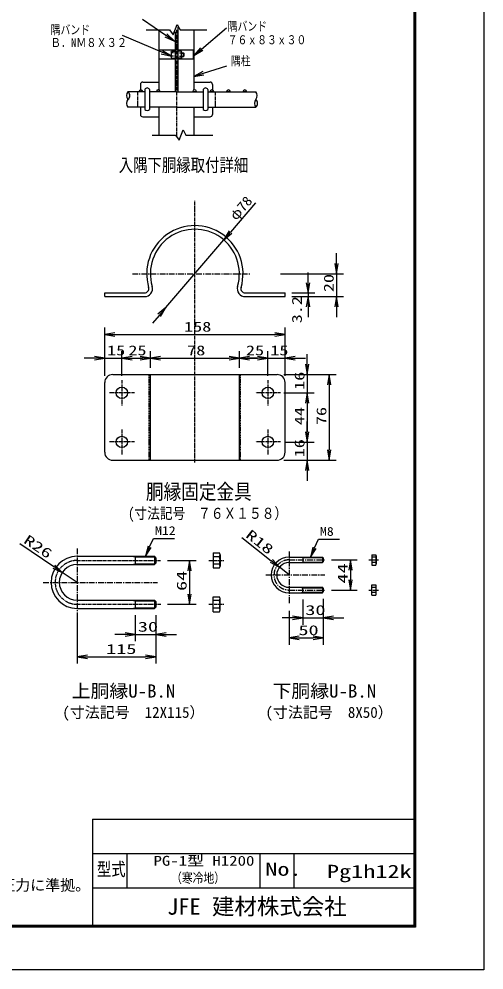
# Model space of a CAD drawing. Units: millimetres, scale not verified. Extents: x -4455 to 4455, y -3150 to 3150.
# Drawn here: x 2418 to 4455, y -3150 to 1013 of the extents above; entities that cross this region are included whole.
import ezdxf
from ezdxf.enums import TextEntityAlignment as Align

# ---------------------------------------------------------------- set-up
doc = ezdxf.new("R2010")
doc.units = ezdxf.units.MM
doc.header["$LTSCALE"] = 20
for name, pattern in [('USER1', [1.125, 0.75, -0.125, 0.125, -0.125]), ('USER2', [0.375, 0.25, -0.125]), ('USER3', [0.906, 0.591, -0.118, 0.079, -0.118]), ('USER4', [2, 1.25, -0.25, 0.25, -0.25])]:
    doc.linetypes.add(name, pattern=pattern)
for name, color, linetype, lineweight in [('0-1_1', 7, 'Continuous', 25), ('0-2_0', 7, 'Continuous', 25), ('0-4_EXTCNT-L', 2, 'Continuous', 25), ('0-6_CENTLN-L', 2, 'USER3', 25), ('0-7_WAKU', 7, 'Continuous', 25), ('0-8_PRTLST-S', 4, 'Continuous', 25), ('0-9_D-TTL-TXT', 2, 'Continuous', 25)]:
    doc.layers.add(name, color=color, linetype=linetype, lineweight=lineweight)
doc.styles.add('ＭＳ ゴシック', font='')
doc.styles.get('ＭＳ ゴシック').set_extended_font_data('MS Gothic')

# ---------------------------------------------------------------- blocks, each defined once
blk = doc.blocks.new('DARROWS')
at = {"layer": '0-2_0', "color": 2}
blk.add_line((0, 0), (-19.982, 0), dxfattribs=at)
blk.add_lwpolyline([(-20, -3.333), (0, 0), (-20, 3.333)], dxfattribs=at)

msp = doc.modelspace()

# ---------------------------------------------------------------- linework, layer by layer
at = {"layer": '0-1_1'}
for p, q in [((3032.31, 878.33), (3101.69, 878.33)), ((3032.31, 838.33), (3032.31, 878.33)), ((3113.69, 878.33), (3182.31, 878.33)), ((3182.31, 838.33), (3182.31, 878.33)), ((3032.31, 838.33), (3101.69, 838.33)), ((3084.8, 869.81), (3085.96, 872.31)), ((3085.96, 872.31), (3101.69, 872.31)), ((3094.38, 864.81), (3085.96, 864.81)), ((3094.38, 849.82), (3085.96, 849.82)), ((3116.69, 864.81), (3098.69, 864.81)), ((3116.69, 849.82), (3098.69, 849.82)), ((3129.43, 872.31), (3113.69, 872.31)), ((3113.69, 838.33), (3182.31, 838.33)), ((3121.01, 864.81), (3129.43, 864.81)), ((3121.01, 849.82), (3129.43, 849.82)), ((3130.59, 869.81), (3129.43, 872.31)), ((3130.59, 865.31), (3139.39, 865.31)), ((3130.59, 849.31), (3139.39, 849.31)), ((3139.39, 865.31), (3139.39, 849.31)), ((3139.39, 865.31), (3140.59, 864.11)), ((3140.59, 850.51), (3139.39, 849.31)), ((3140.59, 864.11), (3140.59, 850.51)), ((3265.29, 726.96), (3265.29, 702.89)), ((3265.29, 626.96), (3265.29, 594.96))]:
    msp.add_line(p, q, dxfattribs=at)
at = {"layer": '0-1_1', "color": 4}
for p, q in [((3130.59, 864.11), (3140.59, 864.11)), ((3130.59, 850.51), (3140.59, 850.51))]:
    msp.add_line(p, q, dxfattribs=at)
at = {"layer": '0-1_1'}
for points in [[(3084.8, 869.81), (3084.8, 844.81), (3085.96, 842.31), (3101.69, 842.31)], [(3130.59, 869.81), (3130.59, 844.81), (3129.43, 842.31), (3113.69, 842.31)]]:
    msp.add_lwpolyline(points, dxfattribs=at)
for centre, radius, start, end in [((3096.23, 869.81), 11.43, 180, 205.9798), ((3109.7, 857.31), 24.9, 162.4805, 197.51917), ((3119.16, 869.81), 11.43, 334.02018, 359.99997), ((3105.69, 857.31), 24.9, 342.48081, 17.51947), ((3119.16, 844.81), 11.43, 359.99997, 25.97977)]:
    msp.add_arc(centre, radius, start, end, dxfattribs=at)
at = {"layer": '0-2_0'}
for p, q in [((2975.46, 965.69), (3077.29, 965.69)), ((3031.29, 965.69), (3031.29, 703.08)), ((3123.43, 965.69), (3240.47, 965.69)), ((3183.29, 965.69), (3183.29, 702.7)), ((3085.96, 849.82), (3084.8, 844.81)), ((2950.09, 726.96), (2950.09, 702.89)), ((2960.09, 736.96), (3031.29, 736.96)), ((3183.29, 736.96), (3255.29, 736.96)), ((2969.95, 694.96), (2895.46, 694.96)), ((2960.02, 695.12), (2944.02, 695.12)), ((2969.44, 704.96), (2969.44, 616.96)), ((2989.44, 704.96), (2989.44, 616.96)), ((3107.69, 694.96), (2989.95, 694.96)), ((3036.24, 695.69), (3020.24, 695.69)), ((3107.69, 694.96), (3225.44, 694.96)), ((3179.15, 695.69), (3195.15, 695.69)), ((3225.44, 704.96), (3225.44, 616.96)), ((3245.44, 704.96), (3245.44, 616.96)), ((3245.44, 694.96), (3455.43, 694.96)), ((3255.37, 695.12), (3271.37, 695.12)), ((3327.37, 695.12), (3343.37, 695.12)), ((3399.37, 695.12), (3415.37, 695.12)), ((2969.95, 626.96), (2895.46, 626.96)), ((2950.09, 626.96), (2950.09, 594.96)), ((3107.69, 626.96), (2989.95, 626.96)), ((3031.29, 626.96), (3031.29, 505.39)), ((3107.69, 626.96), (3225.44, 626.96)), ((3183.29, 626.96), (3183.29, 505.39)), ((3245.44, 626.96), (3455.43, 626.96)), ((2960.09, 584.96), (3031.29, 584.96)), ((3183.29, 584.96), (3255.29, 584.96)), ((3001.61, 505.39), (3103.44, 505.39)), ((3149.58, 505.39), (3266.63, 505.39)), ((2793.52, -202.07), (2793.52, -186.07)), ((2793.52, -186.07), (2967.9, -186.07)), ((2793.52, -202.07), (2967.9, -202.07)), ((3409.14, -186.07), (3583.52, -186.07)), ((3409.14, -202.07), (3583.52, -202.07)), ((3583.52, -202.07), (3583.52, -186.07)), ((2793.52, -883.38), (2793.52, -578.38)), ((2828.52, -543.38), (3548.52, -543.38)), ((2993.52, -918.38), (2993.52, -543.38)), ((3383.52, -918.38), (3383.52, -543.38)), ((3583.52, -883.38), (3583.52, -578.38)), ((2828.52, -918.38), (3548.52, -918.38)), ((3268.82, -1324.21), (3268.82, -1389.91)), ((3268.82, -1324.21), (3295.82, -1324.21)), ((3963.17, -1332.12), (3963.17, -1377.12)), ((3963.17, -1332.12), (3980.57, -1332.12)), ((2672.56, -1339.06), (3011.56, -1339.06)), ((2912.56, -1339.06), (2927.56, -1341.91)), ((2912.56, -1375.06), (2927.56, -1372.21)), ((2927.56, -1339.06), (2927.56, -1375.06)), ((2927.56, -1341.91), (3014.41, -1341.91)), ((2927.56, -1372.21), (3014.41, -1372.21)), ((3011.56, -1339.06), (3011.56, -1375.06)), ((3017.56, -1345.06), (3011.56, -1339.06)), ((3011.56, -1375.06), (3017.56, -1369.06)), ((3017.56, -1345.06), (3017.56, -1369.06)), ((3295.82, -1340.63), (3268.82, -1340.63)), ((3295.82, -1373.48), (3268.82, -1373.48)), ((3298.82, -1332.21), (3298.82, -1381.91)), ((3601.1, -1342.62), (3747.5, -1342.62)), ((3601.1, -1366.62), (3747.5, -1366.62)), ((3650, -1366.62), (3661.1, -1364.52)), ((3661.1, -1342.62), (3661.1, -1366.62)), ((3661.1, -1364.52), (3749.6, -1364.52)), ((3747.5, -1342.62), (3747.5, -1366.62)), ((3751.1, -1346.22), (3747.5, -1342.62)), ((3747.5, -1366.62), (3751.1, -1363.02)), ((3751.1, -1346.22), (3751.1, -1363.02)), ((3980.57, -1343.37), (3963.17, -1343.37)), ((3980.57, -1365.87), (3963.17, -1365.87)), ((3982.67, -1336.85), (3982.67, -1371.55)), ((2672.56, -1375.06), (3011.56, -1375.06)), ((3268.82, -1389.91), (3295.82, -1389.91)), ((3963.17, -1377.12), (3980.57, -1377.12)), ((3601.1, -1474.62), (3747.5, -1474.62)), ((3601.1, -1498.62), (3747.5, -1498.62)), ((3650, -1474.62), (3661.1, -1476.72)), ((3650, -1498.62), (3661.1, -1496.52)), ((3661.1, -1498.62), (3661.1, -1474.62)), ((3661.1, -1476.72), (3749.6, -1476.72)), ((3661.1, -1496.52), (3749.6, -1496.52)), ((3747.5, -1474.62), (3747.5, -1498.62)), ((3751.1, -1478.22), (3747.5, -1474.62)), ((3747.5, -1498.62), (3751.1, -1495.02)), ((3751.1, -1478.22), (3751.1, -1495.02)), ((3963.17, -1464.12), (3980.57, -1464.12)), ((3963.17, -1509.12), (3963.17, -1464.12)), ((3980.57, -1475.37), (3963.17, -1475.37)), ((3980.57, -1497.87), (3963.17, -1497.87)), ((3982.67, -1504.38), (3982.67, -1469.68)), ((2672.56, -1531.06), (3011.56, -1531.06)), ((2912.56, -1531.06), (2927.56, -1533.91)), ((2927.56, -1531.06), (2927.56, -1567.06)), ((2927.56, -1533.91), (3014.41, -1533.91)), ((3011.56, -1531.06), (3011.56, -1567.06)), ((3017.56, -1537.06), (3011.56, -1531.06)), ((3017.56, -1537.06), (3017.56, -1561.06)), ((3268.82, -1516.21), (3295.82, -1516.21)), ((3268.82, -1581.91), (3268.82, -1516.21)), ((3295.82, -1532.63), (3268.82, -1532.63)), ((3298.82, -1573.91), (3298.82, -1524.21)), ((3963.17, -1509.12), (3980.57, -1509.12)), ((2672.56, -1567.06), (3011.56, -1567.06)), ((2912.56, -1567.06), (2927.56, -1564.21)), ((2927.56, -1564.21), (3014.41, -1564.21)), ((3011.56, -1567.06), (3017.56, -1561.06)), ((3295.82, -1565.48), (3268.82, -1565.48)), ((3268.82, -1581.91), (3295.82, -1581.91))]:
    msp.add_line(p, q, dxfattribs=at)
at = {"layer": '0-2_0', "color": 2}
for p, q in [((3453.71, 207.99), (3344.52, 80.32)), ((3061.77, -250.26), (3315.27, 46.12)), ((3808.96, -57.07), (3808.96, -12.07)), ((3684.29, -141.07), (3684.29, -96.07)), ((3808.96, -102.07), (3808.96, -202.07)), ((3684.29, -186.07), (3684.29, -202.07)), ((3684.29, -247.07), (3684.29, -292.07)), ((3808.96, -247.07), (3808.96, -292.07)), ((3032.52, -284.46), (3003.27, -318.66)), ((2838.52, -367.76), (3538.52, -367.76)), ((3680.59, -498.38), (3680.59, -453.38)), ((2748.52, -471.34), (2703.52, -471.34)), ((2793.52, -471.34), (2868.52, -471.34)), ((2913.52, -471.34), (2958.52, -471.34)), ((2913.52, -471.34), (2948.52, -471.34)), ((3038.52, -471.34), (3338.52, -471.34)), ((3463.52, -471.34), (3418.52, -471.34)), ((3428.52, -471.34), (3463.52, -471.34)), ((3508.52, -471.34), (3583.52, -471.34)), ((3628.52, -471.34), (3673.52, -471.34)), ((3680.59, -543.38), (3680.59, -623.38)), ((3680.59, -668.38), (3680.59, -713.38)), ((3680.59, -793.78), (3680.59, -748.78)), ((3680.59, -838.78), (3680.59, -918.38)), ((3680.59, -963.38), (3680.59, -1008.38))]:
    msp.add_line(p, q, dxfattribs=at)
at = {"layer": '0-2_0', "linetype": 'USER4'}
msp.add_line((2914.62, -102.07), (3433.9, -102.07), dxfattribs=at)
at = {"layer": '0-2_0', "color": 1}
for p, q in [((3563.9, -102.07), (3838.96, -102.07)), ((3613.52, -186.07), (3714.29, -186.07)), ((3613.52, -202.07), (3714.29, -202.07)), ((3713.52, -202.07), (3838.96, -202.07)), ((2793.52, -548.38), (2793.52, -337.76)), ((3583.52, -548.38), (3583.52, -337.76)), ((2793.52, -548.38), (2793.52, -441.34)), ((2868.52, -548.38), (2868.52, -441.34)), ((2868.52, -548.38), (2868.52, -441.34)), ((2993.52, -513.38), (2993.52, -441.34)), ((2993.52, -513.38), (2993.52, -441.34)), ((3383.52, -513.38), (3383.52, -441.34)), ((3383.52, -513.38), (3383.52, -441.34)), ((3508.52, -548.38), (3508.52, -441.34)), ((3508.52, -548.38), (3508.52, -441.34)), ((3583.52, -548.38), (3583.52, -441.34)), ((3578.52, -543.38), (3710.59, -543.38)), ((3578.52, -623.38), (3710.59, -623.38)), ((3583.55, -838.78), (3710.59, -838.78)), ((3578.52, -918.38), (3710.59, -918.38))]:
    msp.add_line(p, q, dxfattribs=at)
at = {"layer": '0-2_0', "linetype": 'USER2'}
for p, q in [((2988.52, -918.38), (2988.52, -543.38)), ((3388.52, -918.38), (3388.52, -543.38))]:
    msp.add_line(p, q, dxfattribs=at)
at = {"layer": '0-2_0', "color": 4, "linetype": 'USER4'}
for p, q in [((2672.56, -1304.82), (2672.56, -1642.8)), ((3601.1, -1318.47), (3601.1, -1547.56)), ((3601.1, -1354.62), (3757.58, -1354.62)), ((2524.32, -1453.06), (3025.14, -1453.06)), ((3498.95, -1420.62), (3757.58, -1420.62)), ((3601.1, -1486.62), (3757.58, -1486.62))]:
    msp.add_line(p, q, dxfattribs=at)
at = {"layer": '0-2_0', "color": 4, "linetype": 'USER1'}
for p, q in [((2672.56, -1357.06), (3038.23, -1357.06)), ((3250.29, -1357.06), (3315.97, -1357.06)), ((3950.41, -1354.62), (3995, -1354.62)), ((3950.41, -1486.62), (3995, -1486.62)), ((2672.56, -1549.06), (3039.19, -1549.06)), ((3250.29, -1549.06), (3315.97, -1549.06))]:
    msp.add_line(p, q, dxfattribs=at)
at = {"layer": '0-2_0'}
msp.add_lwpolyline([(3650, -1342.62), (3661.1, -1344.72), (3749.6, -1344.72)], dxfattribs=at)
for centre in [(2868.52, -623.38), (3508.52, -623.38), (2868.52, -838.38), (3508.52, -838.38)]:
    msp.add_circle(centre, 25, dxfattribs=at)
for centre, radius, start, end in [((2960.09, 726.96), 10, 89.99997, 179.99997), ((2979.44, 700.3), 11.03, 24.98987, 155.01013), ((3235.44, 700.3), 11.03, 24.98987, 155.01013), ((3255.29, 726.96), 10, 0, 89.99997), ((2916.59, 677.96), 27.12, 141.18192, 218.81808), ((2881.77, 677.96), 21.82, 308.83288, 51.16712), ((2952.02, 695.12), 8, 359.99997, 179.99997), ((3028.24, 695.69), 8, 359.99997, 179.99997), ((3187.15, 695.69), 8, 0, 180), ((3263.37, 695.12), 8, 0, 180), ((3335.37, 695.12), 8, 0, 180), ((3407.37, 695.12), 8, 0, 180), ((3434.3, 677.96), 27.12, 321.18192, 38.81808), ((2916.59, 643.96), 27.12, 141.18192, 218.81808), ((3476.56, 643.96), 27.12, 141.18192, 218.81808), ((3441.74, 643.96), 21.82, 308.83288, 51.16712), ((2960.09, 594.96), 10, 179.99997, 269.99997), ((2979.44, 625.9), 13.41, 221.78234, 318.21766), ((3235.44, 625.9), 13.41, 221.78234, 318.21766), ((3255.29, 594.96), 10, 269.99997, 0), ((3188.52, -102.07), 211, 343.58404, 196.41596), ((3188.52, -102.07), 195, 343.58404, 196.41596), ((2967.9, -167.07), 35, 270, 16.41596), ((2967.9, -167.07), 19, 270, 16.41596), ((3409.14, -167.07), 35, 163.58404, 270), ((3409.14, -167.07), 19, 163.58404, 270), ((2828.52, -578.38), 35, 90, 180), ((3548.52, -578.38), 35, 0, 90), ((2828.52, -883.38), 35, 180, 270), ((3548.52, -883.38), 35, 270, 0), ((3286.09, -1332.42), 12.73, 319.84395, 40.15605), ((3974.27, -1337.74), 8.44, 318.21899, 41.78101), ((2672.56, -1453.06), 114, 90, 270), ((3252.36, -1357.06), 46.46, 339.29823, 20.70177), ((3286.09, -1381.7), 12.73, 319.84395, 40.15605), ((3601.1, -1420.62), 78, 90, 270), ((3601.1, -1420.62), 54, 90, 270), ((3951.48, -1354.62), 31.18, 338.85295, 21.14705), ((3974.09, -1371.49), 8.58, 319.0514, 40.9486), ((2672.56, -1453.06), 78, 90, 270), ((3951.48, -1486.62), 31.18, 338.85295, 21.14705), ((3974.09, -1469.74), 8.58, 319.0514, 40.9486), ((3974.27, -1503.49), 8.44, 318.21899, 41.78101), ((3286.09, -1524.42), 12.73, 319.84395, 40.15605), ((3252.36, -1549.06), 46.46, 339.29823, 20.70177), ((3286.09, -1573.7), 12.73, 319.84395, 40.15605)]:
    msp.add_arc(centre, radius, start, end, dxfattribs=at)
at = {"layer": '0-2_0', "color": 4, "linetype": 'USER1'}
msp.add_arc((2672.56, -1453.06), 96, 90, 270, dxfattribs=at)
at = {"layer": '0-2_0', "color": 4, "linetype": 'USER4'}
msp.add_arc((3601.1, -1420.62), 66, 90, 270, dxfattribs=at)
at = {"layer": '0-4_EXTCNT-L'}
for p, q in [((3061.56, 941.52), (2959.42, 1011.43)), ((3218.15, 881.88), (3327.45, 974.08)), ((3044.51, 867.34), (2871.05, 940.66)), ((3226.16, 775.63), (3328.91, 808.44)), ((3776.8, -588.38), (3776.8, -873.38)), ((3680.59, -668.38), (3680.59, -793.78)), ((2421.62, -1283.25), (2570.69, -1384.13)), ((3393.88, -1257.05), (3523.39, -1359.28)), ((2672.56, -1453.06), (2607.96, -1409.35)), ((3164.51, -1402.06), (3164.51, -1504.06)), ((3601.1, -1420.62), (3558.72, -1387.16)), ((3870.06, -1399.62), (3870.06, -1441.62)), ((3616.1, -1608.31), (3571.1, -1608.31)), ((3661.1, -1608.31), (3751.1, -1608.31)), ((3796.1, -1608.31), (3841.1, -1608.31)), ((2882.56, -1681.23), (2837.56, -1681.23)), ((2927.56, -1681.23), (3017.56, -1681.23)), ((3062.56, -1681.23), (3107.56, -1681.23)), ((3646.1, -1696.34), (3706.1, -1696.34)), ((2717.56, -1778.82), (2972.56, -1778.82))]:
    msp.add_line(p, q, dxfattribs=at)
at = {"layer": '0-4_EXTCNT-L', "color": 4}
for p, q in [((3101.69, 957.74), (3101.69, 694.96)), ((3113.69, 977.81), (3113.69, 694.96)), ((2990.21, -1297.97), (3006.95, -1260.47)), ((3006.95, -1260.47), (3099.58, -1260.47)), ((3712.69, -1301.52), (3729.43, -1264.03)), ((3729.43, -1264.03), (3822.06, -1264.03))]:
    msp.add_line(p, q, dxfattribs=at)
at = {"layer": '0-4_EXTCNT-L', "color": 1}
for p, q in [((3608.52, -543.38), (3806.8, -543.38)), ((3608.52, -623.38), (3710.59, -623.38)), ((3613.55, -838.78), (3710.59, -838.78)), ((3608.52, -918.38), (3806.8, -918.38)), ((3068.23, -1357.06), (3194.51, -1357.06)), ((3787.58, -1354.62), (3900.06, -1354.62)), ((3787.58, -1486.62), (3900.06, -1486.62)), ((3661.1, -1528.62), (3661.1, -1638.31)), ((3751.1, -1525.02), (3751.1, -1726.34)), ((3751.1, -1528.62), (3751.1, -1638.31)), ((3069.19, -1549.06), (3194.51, -1549.06)), ((3601.1, -1577.56), (3601.1, -1726.34)), ((2672.56, -1597.06), (2672.56, -1808.82)), ((2927.56, -1597.06), (2927.56, -1711.23)), ((3017.56, -1597.06), (3017.56, -1711.23)), ((3017.56, -1597.06), (3017.56, -1808.82))]:
    msp.add_line(p, q, dxfattribs=at)
at = {"layer": '0-6_CENTLN-L', "linetype": 'USER1'}
for p, q in [((3107.69, 965.69), (3107.69, 499.38)), ((2937.69, 694.96), (2937.69, 626.96)), ((3277.69, 694.96), (3277.69, 626.96)), ((3188.52, -928.38), (3188.52, 217.93))]:
    msp.add_line(p, q, dxfattribs=at)
at = {"layer": '0-6_CENTLN-L'}
for p, q in [((2868.52, -568.38), (2868.52, -678.38)), ((3508.52, -568.38), (3508.52, -678.38)), ((2923.52, -623.38), (2813.52, -623.38)), ((3563.52, -623.38), (3453.52, -623.38)), ((2868.52, -783.38), (2868.52, -893.38)), ((3508.52, -783.38), (3508.52, -893.38)), ((2923.52, -838.38), (2813.52, -838.38)), ((3563.52, -838.38), (3453.52, -838.38))]:
    msp.add_line(p, q, dxfattribs=at)
at = {"layer": '0-7_WAKU'}
for p, q in [((2739.89, -2490), (2739.89, -2955)), ((2739.89, -2490), (4147.5, -2490)), ((2739.89, -2640), (4147.5, -2640)), ((2889.89, -2640), (2889.89, -2790)), ((3472.5, -2640), (3472.5, -2790)), ((3622.5, -2640), (3622.5, -2790)), ((2739.89, -2790), (4147.5, -2790))]:
    msp.add_line(p, q, dxfattribs=at)
at = {"layer": '0-7_WAKU', "color": 3}
msp.add_lwpolyline([(-4455, 3150), (4455, 3150), (4455, -3150), (-4455, -3150)], close=True, dxfattribs=at)
at = {"layer": '0-7_WAKU'}
for points in [[(-4155, 2962.5), (4155, 2962.5), (4155, -2962.5), (-4155, -2962.5)], [(-4153.13, 2960.62), (4153.12, 2960.62), (4153.12, -2960.63), (-4153.13, -2960.63)], [(-4151.25, 2958.75), (4151.25, 2958.75), (4151.25, -2958.75), (-4151.25, -2958.75)], [(-4149.38, 2956.87), (4149.37, 2956.87), (4149.37, -2956.88), (-4149.38, -2956.88)], [(-4147.5, 2955), (4147.5, 2955), (4147.5, -2955), (-4147.5, -2955)]]:
    msp.add_lwpolyline(points, close=True, dxfattribs=at)
at = {"layer": '0-8_PRTLST-S'}
for p, q in [((3077.29, 965.69), (3093.09, 943.32)), ((3093.09, 943.32), (3110.7, 988.6)), ((3110.7, 988.6), (3123.43, 965.69)), ((3103.44, 505.39), (3119.24, 483.02)), ((3119.24, 483.02), (3136.85, 528.3)), ((3136.85, 528.3), (3149.58, 505.39))]:
    msp.add_line(p, q, dxfattribs=at)

# ---------------------------------------------------------------- block references
at = {"layer": '0-2_0', "xscale": 2.25, "yscale": 2.25}
for p, rotation in [((3315.27, 46.12), 229.45956), ((3808.96, -102.07), 270), ((3684.29, -186.07), 270), ((3684.29, -202.07), 90), ((3808.96, -202.07), 90), ((3061.77, -250.26), 49.45956), ((2793.52, -367.76), 180), ((2868.52, -471.34), 180), ((2868.52, -471.34), 180), ((2993.52, -471.34), 180), ((3383.52, -471.34), 180), ((3583.52, -471.34), 180), ((3680.59, -543.38), 270), ((3680.59, -623.38), 90), ((3680.59, -838.78), 270), ((3680.59, -918.38), 90)]:
    msp.add_blockref('DARROWS', p, dxfattribs=dict(at, rotation=rotation))
for p in [(3583.52, -367.76), (2793.52, -471.34), (2993.52, -471.34), (3383.52, -471.34), (3508.52, -471.34), (3508.52, -471.34)]:
    msp.add_blockref('DARROWS', p, dxfattribs=at)
at = {"layer": '0-4_EXTCNT-L', "xscale": 2.25, "yscale": 2.25}
for p, rotation in [((3098.69, 916.11), 325.61124), ((3183.76, 852.86), 220.15115), ((3085.96, 849.82), 337.08487), ((3183.29, 761.94), 197.70958), ((3776.8, -543.38), 90), ((3680.59, -623.38), 90), ((3680.59, -838.78), 270), ((3776.8, -918.38), 270), ((2971.86, -1339.06), 245.94158), ((3694.34, -1342.62), 245.94158), ((3164.51, -1357.06), 90), ((3558.72, -1387.16), 321.71458), ((3870.06, -1354.62), 90), ((2607.96, -1409.35), 325.91544), ((3870.06, -1486.62), 270), ((3164.51, -1549.06), 270), ((3751.1, -1608.31), 180), ((3017.56, -1681.23), 180), ((3601.1, -1696.34), 180), ((2672.56, -1778.82), 180)]:
    msp.add_blockref('DARROWS', p, dxfattribs=dict(at, rotation=rotation))
for p in [(3661.1, -1608.31), (2927.56, -1681.23), (3751.1, -1696.34), (3017.56, -1778.82)]:
    msp.add_blockref('DARROWS', p, dxfattribs=at)

# ---------------------------------------------------------------- texts
at = {"layer": '0-1_1', "color": 4, "style": 'ＭＳ ゴシック', "width": 0.85}
msp.add_text('胴縁固定金具', height=66.61, dxfattribs=at).set_placement((2974.17, -1109.29), align=Align.BOTTOM_LEFT)
at = {"layer": '0-2_0', "color": 3, "style": 'ＭＳ ゴシック'}
for s, height, rotation, width, p in [('φ78', 43.3, 49.46, 1.1, (3379.27, 119.68)), ('20', 43.26, 90, 1.35, (3809.79, -182.45)), ('3.2', 43.26, 90, 1.35, (3670.12, -318.9)), ('16', 43.26, 90, 1.35, (3681.42, -610.38)), ('16', 43.26, 90, 1.35, (3681.42, -905.58))]:
    msp.add_text(s, height=height, rotation=rotation, dxfattribs=dict(at, width=width)).set_placement(p, align=Align.BOTTOM_LEFT)
at = {"layer": '0-2_0', "color": 3, "style": 'ＭＳ ゴシック', "width": 1.35}
for s, p in [('158', (3141.27, -368.59)), ('15', (2804.02, -472.17)), ('25', (2897.27, -472.17)), ('78', (3154.77, -472.17)), ('25', (3412.27, -472.17)), ('15', (3519.02, -472.17))]:
    msp.add_text(s, height=43.26, dxfattribs=at).set_placement(p, align=Align.BOTTOM_LEFT)
at = {"layer": '0-4_EXTCNT-L', "color": 4, "style": 'ＭＳ ゴシック'}
for s, height, width, p in [('隅バンド', 38.42, 0.8, (3332.39, 950.63)), ('隅バンド', 38.42, 0.8, (2557.08, 935.12)), ('Ｂ．NＭ８Ｘ３２', 38.48, 0.85, (2557.08, 879.1)), ('７６ｘ８３ｘ３０', 38.42, 0.8, (3332.39, 891.11)), ('隅柱', 38.42, 0.8, (3346.46, 798.58)), ('入隅下胴縁取付詳細', 57.77, 0.8, (2855.04, 327.49)), ('(寸法記号\u3000７６Ｘ１５８）', 48.11, 0.85, (2895.81, -1189.32)), ('M12', 38.48, 1.15, (3014.15, -1257.3)), ('M8', 38.48, 1.15, (3736.63, -1260.86)), ('上胴縁U-B.N', 57.73, 1.05, (2648.66, -1974.86)), ('下胴縁U-B.N', 57.73, 1.05, (3528.49, -1974.86))]:
    msp.add_text(s, height=height, dxfattribs=dict(at, width=width)).set_placement(p, align=Align.BOTTOM_LEFT)
at = {"layer": '0-4_EXTCNT-L', "color": 3, "style": 'ＭＳ ゴシック'}
for s, rotation, width, p in [('44', 90, 1.35, (3681.42, -764.83)), ('76', 90, 1.35, (3777.63, -764.63)), ('R26', 325.915, 1.5, (2427.36, -1288.14)), ('R18', 321.715, 1.5, (3399.26, -1262.34)), ('44', 90, 1.5, (3870.88, -1458.12)), ('64', 90, 1.5, (3165.34, -1490.56))]:
    msp.add_text(s, height=43.26, rotation=rotation, dxfattribs=dict(at, width=width)).set_placement(p, align=Align.BOTTOM_LEFT)
at = {"layer": '0-4_EXTCNT-L', "color": 3, "style": 'ＭＳ ゴシック', "width": 1.5}
for s, p in [('30', (3672.35, -1609.14)), ('30', (2938.81, -1682.06)), ('50', (3642.35, -1697.17)), ('115', (2800.06, -1779.65))]:
    msp.add_text(s, height=43.26, dxfattribs=at).set_placement(p, align=Align.BOTTOM_LEFT)
at = {"layer": '0-4_EXTCNT-L', "color": 4, "style": 'ＭＳ ゴシック'}
for s, p in [('(寸法記号\u300012X115）', (2607.79, -2060.64)), ('(寸法記号\u30008X50）', (3497.83, -2060.64))]:
    msp.add_text(s, height=48.11, dxfattribs=at).set_placement(p, align=Align.BOTTOM_LEFT)
at = {"layer": '0-7_WAKU', "style": 'ＭＳ ゴシック'}
for s, height, width, p in [('PG-1型 H1200', 43.3, 1.25, (3007.34, -2706.59)), ('型式', 57.73, 0.8, (2759.25, -2754.96)), ('No.', 57.73, 1.35, (3497.05, -2754.96)), ('Pg1h12k', 57.73, 1.35, (3767.14, -2764.57)), ('（寒冷地）', 43.3, 0.8, (3084.29, -2781.59))]:
    msp.add_text(s, height=height, dxfattribs=dict(at, width=width)).set_placement(p, align=Align.BOTTOM_LEFT)
msp.add_text('JFE 建材株式会社', height=72.16, dxfattribs=at).set_placement((3066.85, -2929.69), align=Align.BOTTOM_LEFT)
at = {"layer": '0-9_D-TTL-TXT', "color": 7, "style": 'ＭＳ ゴシック'}
msp.add_text('（設計条件）風荷重：昭和57年改正 建築基準法・同施行令に基づく風圧力に準拠。', height=48.11, dxfattribs=at).set_placement((269.29, -2817.21), align=Align.BOTTOM_LEFT)

doc.saveas('drawing.dxf')
